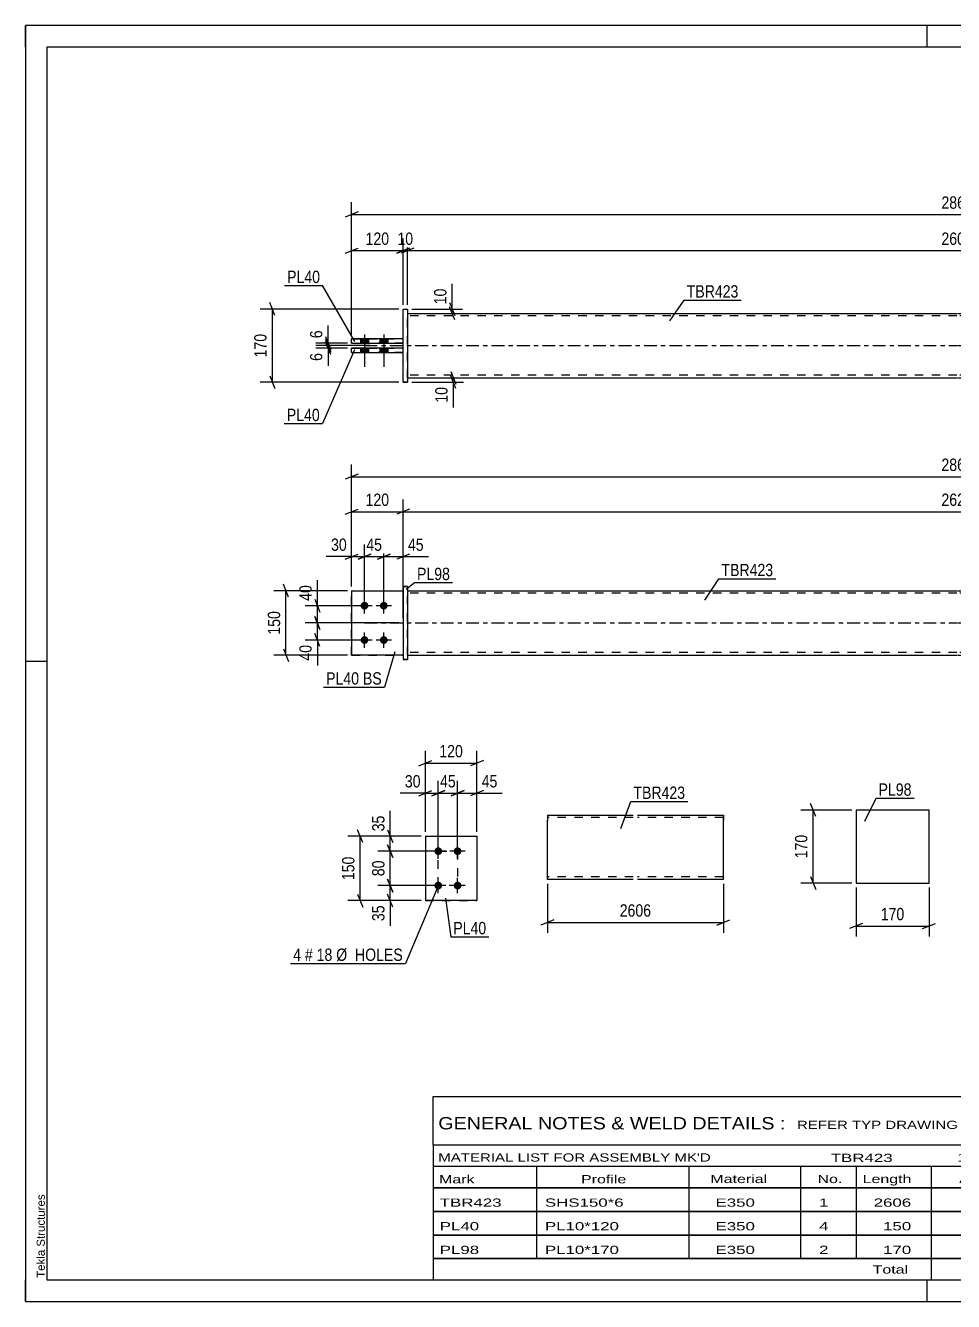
# Model space of a CAD drawing. Header units: millimetres. Extents: x 0 to 420, y 0 to 297.
# Drawn here: x 0 to 216.2, y 0 to 297 of the extents above; entities that cross this region are included whole.
import ezdxf

# ---------------------------------------------------------------- set-up
doc = ezdxf.new("R2010")
doc.units = ezdxf.units.MM
doc.linetypes.add('DXK_LINE_DOT2', pattern=[3.9198, 1.9599, -1.9599])
doc.linetypes.add('DXK_LINE_DOT3', pattern=[5.9187, 2.979, -0.9799, 0.9799, -0.9799])
doc.styles.add('Arial', font='ARIAL.TTF', dxfattribs={"height": 0.2})
doc.styles.add('Arial Narrow', font='ARIALN.TTF', dxfattribs={"height": 0.2})

# ---------------------------------------------------------------- blocks, each defined once
blk = doc.blocks.new('Unknown-580574031-1163')
at = {"color": 5, "linetype": 'Continuous'}
for p, q in [((420, 297), (0, 297)), ((0, 297), (0, 0)), ((0, 292), (0, 297)), ((210, 292), (210, 297)), ((415, 292), (5, 292)), ((5, 292), (5, 5)), ((5, 149), (0, 149)), ((0, 0), (0, 5)), ((5, 5), (415, 5)), ((210, 0), (210, 5)), ((0, 0), (420, 0))]:
    blk.add_line(p, q, dxfattribs=at)
at = {"color": 174, "linetype": 'Continuous', "style": 'Arial'}
blk.add_text('Tekla Structures', height=1.9102, rotation=90, dxfattribs=at).set_placement((4.5, 5.5))
blk = doc.blocks.new('Part-580574031-1761 - 1733')
at = {"color": 2, "linetype": 'Continuous'}
for p, q in [((75.97, 165.45), (87.97, 165.45)), ((75.97, 165.45), (75.97, 150.45)), ((87.97, 150.45), (75.97, 150.45)), ((75.97, 150.45), (75.97, 150.45))]:
    blk.add_line(p, q, dxfattribs=at)
at = {"color": 7, "linetype": 'DXK_LINE_DOT2'}
for p, q in [((75.97, 165.45), (87.97, 165.45)), ((87.97, 165.45), (87.97, 165.45)), ((87.97, 165.45), (87.97, 150.45)), ((75.97, 150.45), (87.97, 150.45)), ((75.97, 150.45), (75.97, 150.45))]:
    blk.add_line(p, q, dxfattribs=at)
blk = doc.blocks.new('Bolt-580574031-1735 - 1733')
at = {"linetype": 'Continuous'}
for points in [[(78.97, 161.05), (78.78, 161.07), (78.6, 161.13), (78.44, 161.23), (78.3, 161.35), (78.19, 161.5), (78.11, 161.68), (78.07, 161.86), (78.07, 162.05), (78.11, 162.23), (78.19, 162.4), (78.3, 162.56), (78.44, 162.68), (78.6, 162.78), (78.78, 162.83), (78.97, 162.85), (79.15, 162.83), (79.33, 162.78), (79.49, 162.68), (79.63, 162.56), (79.74, 162.4), (79.82, 162.23), (79.86, 162.05), (79.86, 161.86), (79.82, 161.68), (79.74, 161.5), (79.63, 161.35), (79.49, 161.23), (79.33, 161.13), (79.15, 161.07)], [(83.47, 161.05), (83.28, 161.07), (83.1, 161.13), (82.94, 161.23), (82.8, 161.35), (82.69, 161.5), (82.61, 161.68), (82.57, 161.86), (82.57, 162.05), (82.61, 162.23), (82.69, 162.4), (82.8, 162.56), (82.94, 162.68), (83.1, 162.78), (83.28, 162.83), (83.47, 162.85), (83.65, 162.83), (83.83, 162.78), (83.99, 162.68), (84.13, 162.56), (84.24, 162.4), (84.32, 162.23), (84.36, 162.05), (84.36, 161.86), (84.32, 161.68), (84.24, 161.5), (84.13, 161.35), (83.99, 161.23), (83.83, 161.13), (83.65, 161.07)], [(78.97, 153.05), (78.78, 153.07), (78.6, 153.13), (78.44, 153.23), (78.3, 153.35), (78.19, 153.5), (78.11, 153.68), (78.07, 153.86), (78.07, 154.05), (78.11, 154.23), (78.19, 154.4), (78.3, 154.56), (78.44, 154.68), (78.6, 154.78), (78.78, 154.83), (78.97, 154.85), (79.15, 154.83), (79.33, 154.78), (79.49, 154.68), (79.63, 154.56), (79.74, 154.4), (79.82, 154.23), (79.86, 154.05), (79.86, 153.86), (79.82, 153.68), (79.74, 153.5), (79.63, 153.35), (79.49, 153.23), (79.33, 153.13), (79.15, 153.07)], [(83.47, 153.05), (83.28, 153.07), (83.1, 153.13), (82.94, 153.23), (82.8, 153.35), (82.69, 153.5), (82.61, 153.68), (82.57, 153.86), (82.57, 154.05), (82.61, 154.23), (82.69, 154.4), (82.8, 154.56), (82.94, 154.68), (83.1, 154.78), (83.28, 154.83), (83.47, 154.85), (83.65, 154.83), (83.83, 154.78), (83.99, 154.68), (84.13, 154.56), (84.24, 154.4), (84.32, 154.23), (84.36, 154.05), (84.36, 153.86), (84.32, 153.68), (84.24, 153.5), (84.13, 153.35), (83.99, 153.23), (83.83, 153.13), (83.65, 153.07)]]:
    blk.add_hatch(color=1, dxfattribs=at).paths.add_polyline_path(points)
at = {"color": 1, "linetype": 'Continuous'}
for p, q in [((78.97, 160.15), (78.97, 163.75)), ((83.47, 160.15), (83.47, 163.75)), ((80.77, 161.95), (77.17, 161.95)), ((85.27, 161.95), (81.67, 161.95)), ((78.97, 152.15), (78.97, 155.75)), ((83.47, 152.15), (83.47, 155.75)), ((80.77, 153.95), (77.17, 153.95)), ((85.27, 153.95), (81.67, 153.95))]:
    blk.add_line(p, q, dxfattribs=at)
blk = doc.blocks.new('Part-580574031-1741 - 1733')
at = {"color": 2, "linetype": 'Continuous'}
for p, q in [((88.97, 165.45), (216.97, 165.45)), ((217.07, 165.45), (345.07, 165.45)), ((88.97, 150.45), (216.97, 150.45)), ((217.07, 150.45), (345.07, 150.45))]:
    blk.add_line(p, q, dxfattribs=at)
at = {"color": 7, "linetype": 'DXK_LINE_DOT2'}
for p, q in [((88.97, 150.45), (88.97, 165.45)), ((216.97, 164.85), (88.97, 164.85)), ((345.07, 164.85), (217.07, 164.85)), ((345.07, 150.45), (345.07, 165.45)), ((216.97, 151.05), (88.97, 151.05)), ((345.07, 151.05), (217.07, 151.05))]:
    blk.add_line(p, q, dxfattribs=at)
at = {"color": 7, "linetype": 'DXK_LINE_DOT3'}
for p, q in [((78.97, 157.95), (216.97, 157.95)), ((217.07, 157.95), (355.07, 157.95))]:
    blk.add_line(p, q, dxfattribs=at)
blk = doc.blocks.new('Part-580574031-1756 - 1733')
at = {"color": 2, "linetype": 'Continuous'}
for p, q in [((88.97, 166.45), (87.97, 166.45)), ((87.97, 166.45), (87.97, 149.45)), ((88.97, 166.45), (88.97, 166.45)), ((88.97, 166.45), (88.97, 149.45)), ((87.97, 149.45), (88.97, 149.45))]:
    blk.add_line(p, q, dxfattribs=at)
at = {"color": 7, "linetype": 'DXK_LINE_DOT2'}
for p, q in [((87.97, 166.45), (88.97, 166.45)), ((88.97, 149.45), (87.97, 149.45))]:
    blk.add_line(p, q, dxfattribs=at)
blk = doc.blocks.new('Part-580574031-1766 - 1733')
at = {"color": 7, "linetype": 'DXK_LINE_DOT2'}
for p, q in [((75.97, 165.45), (87.97, 165.45)), ((75.97, 165.45), (87.97, 165.45)), ((75.97, 150.45), (75.97, 165.45)), ((87.97, 165.45), (87.97, 165.45)), ((87.97, 165.45), (87.97, 150.45)), ((75.97, 150.45), (87.97, 150.45)), ((87.97, 150.45), (75.97, 150.45)), ((75.97, 150.45), (75.97, 150.45))]:
    blk.add_line(p, q, dxfattribs=at)
blk = doc.blocks.new('Part-580574031-1440 - 1390')
at = {"color": 2, "linetype": 'Continuous'}
for p, q in [((88.97, 229.99), (216.97, 229.99)), ((217.07, 229.99), (345.07, 229.99)), ((88.97, 214.99), (216.97, 214.99)), ((217.07, 214.99), (345.07, 214.99))]:
    blk.add_line(p, q, dxfattribs=at)
at = {"color": 7, "linetype": 'DXK_LINE_DOT2'}
for p, q in [((88.97, 214.99), (88.97, 229.99)), ((216.97, 229.39), (88.97, 229.39)), ((345.07, 229.39), (217.07, 229.39)), ((345.07, 229.99), (345.07, 214.99)), ((216.97, 215.59), (88.97, 215.59)), ((345.07, 215.59), (217.07, 215.59))]:
    blk.add_line(p, q, dxfattribs=at)
at = {"color": 7, "linetype": 'DXK_LINE_DOT3'}
for p, q in [((78.97, 222.49), (216.97, 222.49)), ((217.07, 222.49), (355.07, 222.49))]:
    blk.add_line(p, q, dxfattribs=at)
blk = doc.blocks.new('Bolt-580574031-1424 - 1390')
at = {"linetype": 'Continuous'}
for points in [[(78.07, 223.09), (79.87, 223.09), (79.87, 224.09), (78.07, 224.09)], [(78.07, 223.09), (79.87, 223.09), (79.87, 224.09), (78.07, 224.09)], [(82.57, 223.09), (84.37, 223.09), (84.37, 224.09), (82.57, 224.09)], [(82.57, 223.09), (84.37, 223.09), (84.37, 224.09), (82.57, 224.09)], [(78.07, 220.89), (79.87, 220.89), (79.87, 221.89), (78.07, 221.89)], [(78.07, 220.89), (79.87, 220.89), (79.87, 221.89), (78.07, 221.89)], [(82.57, 220.89), (84.37, 220.89), (84.37, 221.89), (82.57, 221.89)], [(82.57, 220.89), (84.37, 220.89), (84.37, 221.89), (82.57, 221.89)]]:
    blk.add_hatch(color=1, dxfattribs=at).paths.add_polyline_path(points)
at = {"color": 1, "linetype": 'Continuous'}
for p, q in [((78.07, 224.09), (78.07, 223.09)), ((78.07, 224.09), (78.07, 223.09)), ((78.97, 225.09), (78.97, 217.59)), ((78.97, 225.09), (78.97, 217.59)), ((79.87, 224.09), (79.87, 223.09)), ((79.87, 224.09), (79.87, 223.09)), ((82.57, 224.09), (82.57, 223.09)), ((82.57, 224.09), (82.57, 223.09)), ((83.47, 225.09), (83.47, 217.59)), ((83.47, 225.09), (83.47, 217.59)), ((84.37, 224.09), (84.37, 223.09)), ((84.37, 224.09), (84.37, 223.09)), ((78.07, 221.89), (78.07, 220.89)), ((78.07, 221.89), (78.07, 220.89)), ((79.87, 221.89), (79.87, 220.89)), ((79.87, 221.89), (79.87, 220.89)), ((82.57, 221.89), (82.57, 220.89)), ((82.57, 221.89), (82.57, 220.89)), ((84.37, 221.89), (84.37, 220.89)), ((84.37, 221.89), (84.37, 220.89))]:
    blk.add_line(p, q, dxfattribs=at)
blk = doc.blocks.new('Part-580574031-1451 - 1390')
at = {"color": 2, "linetype": 'Continuous'}
for p, q in [((87.97, 224.09), (75.97, 224.09)), ((75.97, 223.09), (75.97, 224.09)), ((75.97, 223.09), (87.97, 223.09)), ((75.97, 223.09), (75.97, 223.09))]:
    blk.add_line(p, q, dxfattribs=at)
at = {"color": 7, "linetype": 'DXK_LINE_DOT2'}
for p, q in [((75.97, 224.09), (87.97, 224.09)), ((87.97, 223.09), (75.97, 223.09)), ((87.97, 223.09), (87.97, 224.09))]:
    blk.add_line(p, q, dxfattribs=at)
blk = doc.blocks.new('Part-580574031-1456 - 1390')
at = {"color": 2, "linetype": 'Continuous'}
for p, q in [((87.97, 221.89), (75.97, 221.89)), ((75.97, 220.89), (75.97, 221.89)), ((75.97, 220.89), (87.97, 220.89)), ((75.97, 220.89), (75.97, 220.89))]:
    blk.add_line(p, q, dxfattribs=at)
at = {"color": 7, "linetype": 'DXK_LINE_DOT2'}
for p, q in [((75.97, 221.89), (87.97, 221.89)), ((87.97, 220.89), (75.97, 220.89)), ((87.97, 220.89), (87.97, 221.89))]:
    blk.add_line(p, q, dxfattribs=at)
blk = doc.blocks.new('Part-580574031-1457 - 1390')
at = {"color": 2, "linetype": 'Continuous'}
for p, q in [((87.97, 230.99), (88.97, 230.99)), ((87.97, 213.99), (87.97, 230.99)), ((88.97, 230.99), (88.97, 230.99)), ((88.97, 230.99), (88.97, 213.99)), ((88.97, 213.99), (87.97, 213.99)), ((87.97, 213.99), (87.97, 213.99))]:
    blk.add_line(p, q, dxfattribs=at)
at = {"color": 7, "linetype": 'DXK_LINE_DOT2'}
for p, q in [((87.97, 230.99), (88.97, 230.99)), ((87.97, 213.99), (88.97, 213.99)), ((87.97, 213.99), (87.97, 213.99))]:
    blk.add_line(p, q, dxfattribs=at)
blk = doc.blocks.new('Part-580574031-2157 - 2117')
at = {"color": 2, "linetype": 'Continuous'}
for p, q in [((93.15, 108.31), (105.15, 108.31)), ((93.15, 108.31), (93.15, 93.31)), ((105.15, 108.31), (105.15, 108.31)), ((105.15, 108.31), (105.15, 93.31)), ((105.15, 93.31), (93.15, 93.31)), ((93.15, 93.31), (93.15, 93.31))]:
    blk.add_line(p, q, dxfattribs=at)
at = {"color": 7, "linetype": 'DXK_LINE_DOT2'}
for p, q in [((93.15, 108.31), (105.15, 108.31)), ((105.15, 108.31), (105.15, 108.31)), ((93.15, 93.31), (105.15, 93.31))]:
    blk.add_line(p, q, dxfattribs=at)
blk = doc.blocks.new('Bolt-580574031-2152 - 2117')
at = {"linetype": 'Continuous'}
for points in [[(96.15, 105.71), (96.33, 105.69), (96.51, 105.64), (96.68, 105.54), (96.82, 105.42), (96.93, 105.26), (97, 105.09), (97.04, 104.91), (97.04, 104.72), (97, 104.54), (96.93, 104.36), (96.82, 104.21), (96.68, 104.09), (96.51, 103.99), (96.33, 103.93), (96.15, 103.91), (95.96, 103.93), (95.78, 103.99), (95.62, 104.09), (95.48, 104.21), (95.37, 104.36), (95.29, 104.54), (95.25, 104.72), (95.25, 104.91), (95.29, 105.09), (95.37, 105.26), (95.48, 105.42), (95.62, 105.54), (95.78, 105.64), (95.96, 105.69)], [(100.65, 105.71), (100.83, 105.69), (101.01, 105.64), (101.18, 105.54), (101.32, 105.42), (101.43, 105.26), (101.5, 105.09), (101.54, 104.91), (101.54, 104.72), (101.5, 104.54), (101.43, 104.36), (101.32, 104.21), (101.18, 104.09), (101.01, 103.99), (100.83, 103.93), (100.65, 103.91), (100.46, 103.93), (100.28, 103.99), (100.12, 104.09), (99.98, 104.21), (99.87, 104.36), (99.79, 104.54), (99.75, 104.72), (99.75, 104.91), (99.79, 105.09), (99.87, 105.26), (99.98, 105.42), (100.12, 105.54), (100.28, 105.64), (100.46, 105.69)], [(96.15, 97.71), (96.33, 97.69), (96.51, 97.64), (96.68, 97.54), (96.82, 97.42), (96.93, 97.26), (97, 97.09), (97.04, 96.91), (97.04, 96.72), (97, 96.54), (96.93, 96.36), (96.82, 96.21), (96.68, 96.09), (96.51, 95.99), (96.33, 95.93), (96.15, 95.91), (95.96, 95.93), (95.78, 95.99), (95.62, 96.09), (95.48, 96.21), (95.37, 96.36), (95.29, 96.54), (95.25, 96.72), (95.25, 96.91), (95.29, 97.09), (95.37, 97.26), (95.48, 97.42), (95.62, 97.54), (95.78, 97.64), (95.96, 97.69)], [(100.65, 97.71), (100.83, 97.69), (101.01, 97.64), (101.18, 97.54), (101.32, 97.42), (101.43, 97.26), (101.5, 97.09), (101.54, 96.91), (101.54, 96.72), (101.5, 96.54), (101.43, 96.36), (101.32, 96.21), (101.18, 96.09), (101.01, 95.99), (100.83, 95.93), (100.65, 95.91), (100.46, 95.93), (100.28, 95.99), (100.12, 96.09), (99.98, 96.21), (99.87, 96.36), (99.79, 96.54), (99.75, 96.72), (99.75, 96.91), (99.79, 97.09), (99.87, 97.26), (99.98, 97.42), (100.12, 97.54), (100.28, 97.64), (100.46, 97.69)]]:
    blk.add_hatch(color=1, dxfattribs=at).paths.add_polyline_path(points)
at = {"color": 1, "linetype": 'Continuous'}
for p, q in [((97.95, 104.81), (94.35, 104.81)), ((96.15, 103.01), (96.15, 106.61)), ((102.45, 104.81), (98.85, 104.81)), ((100.65, 103.01), (100.65, 106.61)), ((96.15, 95.01), (96.15, 98.61)), ((100.65, 95.01), (100.65, 98.61)), ((97.95, 96.81), (94.35, 96.81)), ((102.45, 96.81), (98.85, 96.81))]:
    blk.add_line(p, q, dxfattribs=at)
blk = doc.blocks.new('Part-580574031-2288 - 2282')
at = {"color": 2, "linetype": 'Continuous'}
for p, q in [((210.47, 114.39), (193.47, 114.39)), ((193.47, 114.39), (193.47, 97.39)), ((210.47, 97.39), (210.47, 114.39)), ((193.47, 97.39), (210.47, 97.39))]:
    blk.add_line(p, q, dxfattribs=at)
blk = doc.blocks.new('Part-580574031-2314 - 2307')
at = {"color": 2, "linetype": 'Continuous'}
for p, q in [((121.57, 113.23), (121.57, 112.03)), ((121.57, 113.23), (141.57, 113.23)), ((142.57, 113.23), (162.57, 113.23)), ((162.57, 113.23), (162.57, 113.14)), ((162.57, 113.14), (162.57, 112.03)), ((121.57, 98.97), (121.57, 112.03)), ((162.57, 98.23), (162.57, 112.03)), ((121.57, 98.32), (121.57, 98.97)), ((121.57, 98.23), (121.57, 98.32)), ((141.57, 98.23), (121.57, 98.23)), ((162.57, 98.23), (142.57, 98.23))]:
    blk.add_line(p, q, dxfattribs=at)
at = {"color": 7, "linetype": 'DXK_LINE_DOT2'}
for p, q in [((162.57, 112.03), (162.57, 112.88)), ((141.57, 112.63), (121.57, 112.63)), ((162.57, 112.63), (142.57, 112.63)), ((121.57, 98.97), (121.57, 98.58)), ((121.57, 98.83), (121.57, 98.88)), ((141.57, 98.83), (121.57, 98.83)), ((162.57, 98.83), (142.57, 98.83)), ((162.57, 98.83), (162.57, 98.88))]:
    blk.add_line(p, q, dxfattribs=at)
blk = doc.blocks.new('Rectangle-580574031-2267 - 2117')
at = {"color": 1, "linetype": 'DXK_LINE_DOT2'}
blk.add_lwpolyline([(96.15, 104.81), (100.65, 104.81), (100.65, 96.81), (96.15, 96.81), (96.15, 104.81)], close=True, dxfattribs=at)
blk = doc.blocks.new('StraightDimension-580574031-1850 - 1733')
at = {"color": 7, "linetype": 'Continuous'}
for p, q in [((75.97, 166.45), (75.97, 194.83)), ((358.07, 166.45), (358.07, 194.83)), ((77.47, 192.58), (74.47, 191.38)), ((75.97, 191.98), (358.07, 191.98)), ((356.57, 191.38), (359.57, 192.58))]:
    blk.add_line(p, q, dxfattribs=at)
at = {"color": 0}
blk.add_wipeout([(221.27, 192.73), (221.27, 196.93), (212.76, 196.93), (212.76, 192.73)], dxfattribs=at)
at = {"color": 3, "style": 'Arial Narrow'}
blk.add_text('2866', height=2.863, dxfattribs=at).set_placement((213.36, 193.33))
blk = doc.blocks.new('StraightDimension-580574031-1994 - 1733')
at = {"color": 7, "linetype": 'Continuous'}
for p, q in [((86.97, 157.95), (65.15, 157.95)), ((67.4, 159.45), (68.6, 156.45)), ((68, 153.95), (68, 157.95)), ((68.6, 152.45), (67.4, 155.45)), ((77.97, 153.95), (65.15, 153.95))]:
    blk.add_line(p, q, dxfattribs=at)
at = {"color": 0}
blk.add_wipeout([(67.25, 153.43), (63.05, 153.43), (63.05, 148.57), (67.25, 148.57)], dxfattribs=at)
at = {"color": 7, "linetype": 'Continuous'}
blk.add_line((68, 153.95), (68, 148.05), dxfattribs=at)
blk.add_line((68, 153.95), (68, 148.05), dxfattribs=at)
at = {"color": 3, "style": 'Arial Narrow'}
blk.add_text('40', height=2.863, rotation=90.0002, dxfattribs=at).set_placement((66.65, 149.17))
blk = doc.blocks.new('StraightDimension-580574031-1908 - 1733')
at = {"color": 7, "linetype": 'Continuous'}
for p, q in [((89.47, 184.43), (86.47, 183.23)), ((87.97, 158.95), (87.97, 186.68)), ((344.57, 183.23), (347.57, 184.43)), ((346.07, 166.45), (346.07, 186.68)), ((87.97, 183.83), (346.07, 183.83))]:
    blk.add_line(p, q, dxfattribs=at)
at = {"color": 0}
blk.add_wipeout([(221.27, 184.58), (221.27, 188.78), (212.76, 188.78), (212.76, 184.58)], dxfattribs=at)
at = {"color": 3, "style": 'Arial Narrow'}
blk.add_text('2626', height=2.863, dxfattribs=at).set_placement((213.36, 185.18))
blk = doc.blocks.new('StraightDimension-580574031-1923 - 1733')
at = {"color": 7, "linetype": 'Continuous'}
for p, q in [((74.47, 183.23), (77.47, 184.43)), ((75.97, 166.45), (75.97, 186.68)), ((89.47, 184.43), (86.47, 183.23)), ((87.97, 158.95), (87.97, 186.68)), ((75.97, 183.83), (87.97, 183.83))]:
    blk.add_line(p, q, dxfattribs=at)
at = {"color": 0}
blk.add_wipeout([(85.31, 184.58), (85.31, 188.78), (78.62, 188.78), (78.62, 184.58)], dxfattribs=at)
at = {"color": 3, "style": 'Arial Narrow'}
blk.add_text('120', height=2.863, dxfattribs=at).set_placement((79.22, 185.18))
blk = doc.blocks.new('StraightDimension-580574031-1939 - 1733')
at = {"color": 7, "linetype": 'Continuous'}
for p, q in [((83.47, 162.95), (83.47, 176.23)), ((87.97, 166.45), (87.97, 176.23)), ((81.97, 172.78), (84.97, 173.98)), ((83.47, 173.38), (87.97, 173.38)), ((89.47, 173.98), (86.47, 172.78))]:
    blk.add_line(p, q, dxfattribs=at)
at = {"color": 0}
blk.add_wipeout([(93.35, 174.13), (93.35, 178.33), (88.49, 178.33), (88.49, 174.13)], dxfattribs=at)
at = {"color": 7, "linetype": 'Continuous'}
blk.add_line((87.97, 173.38), (93.87, 173.38), dxfattribs=at)
blk.add_line((87.97, 173.38), (93.87, 173.38), dxfattribs=at)
at = {"color": 3, "style": 'Arial Narrow'}
blk.add_text('45', height=2.863, dxfattribs=at).set_placement((89.09, 174.73))
blk = doc.blocks.new('StraightDimension-580574031-1955 - 1733')
at = {"color": 7, "linetype": 'Continuous'}
for p, q in [((78.97, 162.95), (78.97, 176.23)), ((83.47, 162.95), (83.47, 176.23)), ((77.47, 172.78), (80.47, 173.98)), ((78.97, 173.38), (83.47, 173.38)), ((84.97, 173.98), (81.97, 172.78))]:
    blk.add_line(p, q, dxfattribs=at)
at = {"color": 0}
blk.add_wipeout([(83.64, 174.13), (83.64, 178.33), (78.79, 178.33), (78.79, 174.13)], dxfattribs=at)
at = {"color": 3, "style": 'Arial Narrow'}
blk.add_text('45', height=2.863, dxfattribs=at).set_placement((79.39, 174.73))
blk = doc.blocks.new('StraightDimension-580574031-1968 - 1733')
at = {"color": 7, "linetype": 'Continuous'}
for p, q in [((75.97, 166.45), (75.97, 176.23)), ((78.97, 162.95), (78.97, 176.23)), ((74.47, 172.78), (77.47, 173.98)), ((75.97, 173.38), (78.97, 173.38)), ((80.47, 173.98), (77.47, 172.78))]:
    blk.add_line(p, q, dxfattribs=at)
at = {"color": 0}
blk.add_wipeout([(75.44, 174.13), (75.44, 178.33), (70.58, 178.33), (70.58, 174.13)], dxfattribs=at)
at = {"color": 7, "linetype": 'Continuous'}
blk.add_line((75.97, 173.38), (70.06, 173.38), dxfattribs=at)
blk.add_line((75.97, 173.38), (70.06, 173.38), dxfattribs=at)
at = {"color": 3, "style": 'Arial Narrow'}
blk.add_text('30', height=2.863, dxfattribs=at).set_placement((71.18, 174.73))
blk = doc.blocks.new('StraightDimension-580574031-1985 - 1733')
at = {"color": 7, "linetype": 'Continuous'}
for p, q in [((67.4, 163.45), (68.6, 160.45)), ((77.97, 161.95), (65.15, 161.95)), ((68, 157.95), (68, 161.95)), ((86.97, 157.95), (65.15, 157.95)), ((68.6, 156.45), (67.4, 159.45))]:
    blk.add_line(p, q, dxfattribs=at)
at = {"color": 0}
blk.add_wipeout([(67.25, 167.34), (63.05, 167.34), (63.05, 162.48), (67.25, 162.48)], dxfattribs=at)
at = {"color": 7, "linetype": 'Continuous'}
blk.add_line((68, 161.95), (68, 167.86), dxfattribs=at)
blk.add_line((68, 161.95), (68, 167.86), dxfattribs=at)
at = {"color": 3, "style": 'Arial Narrow'}
blk.add_text('40', height=2.863, rotation=90.0002, dxfattribs=at).set_placement((66.65, 163.08))
blk = doc.blocks.new('StraightDimension-580574031-2004 - 1733')
at = {"color": 7, "linetype": 'Continuous'}
for p, q in [((61.27, 163.95), (60.07, 166.95)), ((74.97, 165.45), (57.82, 165.45)), ((60.67, 150.45), (60.67, 165.45)), ((60.07, 151.95), (61.27, 148.95)), ((74.97, 150.45), (57.82, 150.45))]:
    blk.add_line(p, q, dxfattribs=at)
at = {"color": 0}
blk.add_wipeout([(59.92, 161.3), (55.72, 161.3), (55.72, 154.61), (59.92, 154.61)], dxfattribs=at)
at = {"color": 3, "style": 'Arial Narrow'}
blk.add_text('150', height=2.863, rotation=90.0002, dxfattribs=at).set_placement((59.32, 155.21))
blk = doc.blocks.new('StraightDimension-580574031-1634 - 1390')
at = {"color": 7, "linetype": 'Continuous'}
for p, q in [((98.79, 232.49), (99.99, 229.49)), ((89.97, 230.99), (101.79, 230.99)), ((89.97, 229.99), (101.79, 229.99)), ((99.99, 228.49), (98.79, 231.49)), ((99.39, 229.99), (99.39, 230.99))]:
    blk.add_line(p, q, dxfattribs=at)
at = {"color": 0}
blk.add_wipeout([(98.64, 236.37), (94.44, 236.37), (94.44, 231.51), (98.64, 231.51)], dxfattribs=at)
at = {"color": 7, "linetype": 'Continuous'}
blk.add_line((99.39, 230.99), (99.39, 236.89), dxfattribs=at)
blk.add_line((99.39, 230.99), (99.39, 236.89), dxfattribs=at)
at = {"color": 3, "style": 'Arial Narrow'}
blk.add_text('10', height=2.863, rotation=90.0002, dxfattribs=at).set_placement((98.04, 232.11))
blk = doc.blocks.new('StraightDimension-580574031-1665 - 1390')
at = {"color": 7, "linetype": 'Continuous'}
for p, q in [((58.1, 229.49), (56.9, 232.49)), ((86.97, 230.99), (54.65, 230.99)), ((57.5, 213.99), (57.5, 230.99)), ((86.97, 213.99), (54.65, 213.99)), ((56.9, 215.49), (58.1, 212.49))]:
    blk.add_line(p, q, dxfattribs=at)
at = {"color": 0}
blk.add_wipeout([(56.75, 225.83), (52.55, 225.83), (52.55, 219.15), (56.75, 219.15)], dxfattribs=at)
at = {"color": 3, "style": 'Arial Narrow'}
blk.add_text('170', height=2.863, rotation=90.0002, dxfattribs=at).set_placement((56.15, 219.75))
blk = doc.blocks.new('StraightDimension-580574031-1562 - 1390')
at = {"color": 7, "linetype": 'Continuous'}
for p, q in [((75.97, 225.09), (75.97, 255.86)), ((358.07, 225.09), (358.07, 255.86)), ((77.47, 253.61), (74.47, 252.41)), ((75.97, 253.01), (358.07, 253.01)), ((356.57, 252.41), (359.57, 253.61))]:
    blk.add_line(p, q, dxfattribs=at)
at = {"color": 0}
blk.add_wipeout([(221.27, 253.76), (221.27, 257.96), (212.76, 257.96), (212.76, 253.76)], dxfattribs=at)
at = {"color": 3, "style": 'Arial Narrow'}
blk.add_text('2866', height=2.863, dxfattribs=at).set_placement((213.36, 254.36))
blk = doc.blocks.new('StraightDimension-580574031-1583 - 1390')
at = {"color": 7, "linetype": 'Continuous'}
for p, q in [((88.97, 231.99), (88.97, 247.45)), ((345.07, 231.99), (345.07, 247.45)), ((90.47, 245.2), (87.47, 244)), ((88.97, 244.6), (345.07, 244.6)), ((343.57, 244), (346.57, 245.2))]:
    blk.add_line(p, q, dxfattribs=at)
at = {"color": 0}
blk.add_wipeout([(221.27, 245.35), (221.27, 249.55), (212.76, 249.55), (212.76, 245.35)], dxfattribs=at)
at = {"color": 3, "style": 'Arial Narrow'}
blk.add_text('2606', height=2.863, dxfattribs=at).set_placement((213.36, 245.95))
blk = doc.blocks.new('StraightDimension-580574031-1593 - 1390')
at = {"color": 7, "linetype": 'Continuous'}
for p, q in [((87.97, 231.99), (87.97, 247.45)), ((88.97, 231.99), (88.97, 247.45)), ((86.47, 244), (89.47, 245.2)), ((90.47, 245.2), (87.47, 244)), ((87.97, 244.6), (88.97, 244.6))]:
    blk.add_line(p, q, dxfattribs=at)
at = {"color": 0}
blk.add_wipeout([(90.89, 245.35), (90.89, 249.55), (86.04, 249.55), (86.04, 245.35)], dxfattribs=at)
at = {"color": 3, "style": 'Arial Narrow'}
blk.add_text('10', height=2.863, dxfattribs=at).set_placement((86.64, 245.95))
blk = doc.blocks.new('StraightDimension-580574031-1603 - 1390')
at = {"color": 7, "linetype": 'Continuous'}
for p, q in [((75.97, 225.09), (75.97, 247.45)), ((87.97, 231.99), (87.97, 247.45)), ((74.47, 244), (77.47, 245.2)), ((75.97, 244.6), (87.97, 244.6)), ((89.47, 245.2), (86.47, 244))]:
    blk.add_line(p, q, dxfattribs=at)
at = {"color": 0}
blk.add_wipeout([(85.31, 245.35), (85.31, 249.55), (78.62, 249.55), (78.62, 245.35)], dxfattribs=at)
at = {"color": 3, "style": 'Arial Narrow'}
blk.add_text('120', height=2.863, dxfattribs=at).set_placement((79.22, 245.95))
blk = doc.blocks.new('StraightDimension-580574031-1624 - 1390')
at = {"color": 7, "linetype": 'Continuous'}
for p, q in [((89.97, 214.99), (102.06, 214.99)), ((89.97, 213.99), (102.06, 213.99)), ((99.06, 216.49), (100.26, 213.49)), ((100.26, 212.49), (99.06, 215.49)), ((99.66, 213.99), (99.66, 214.99))]:
    blk.add_line(p, q, dxfattribs=at)
at = {"color": 0}
blk.add_wipeout([(98.91, 213.46), (94.71, 213.46), (94.71, 208.61), (98.91, 208.61)], dxfattribs=at)
at = {"color": 7, "linetype": 'Continuous'}
blk.add_line((99.66, 213.99), (99.66, 208.08), dxfattribs=at)
blk.add_line((99.66, 213.99), (99.66, 208.08), dxfattribs=at)
at = {"color": 3, "style": 'Arial Narrow'}
blk.add_text('10', height=2.863, rotation=90.0002, dxfattribs=at).set_placement((98.31, 209.21))
blk = doc.blocks.new('StraightDimension-580574031-1676 - 1390')
at = {"color": 7, "linetype": 'Continuous'}
for p, q in [((69.89, 223.99), (71.09, 220.99)), ((71.09, 220.39), (69.89, 223.39)), ((80.22, 222.49), (67.64, 222.49)), ((74.97, 221.89), (67.64, 221.89)), ((70.49, 221.89), (70.49, 222.49))]:
    blk.add_line(p, q, dxfattribs=at)
at = {"color": 0}
blk.add_wipeout([(69.74, 221.36), (65.54, 221.36), (65.54, 218.33), (69.74, 218.33)], dxfattribs=at)
at = {"color": 7, "linetype": 'Continuous'}
blk.add_line((70.49, 221.89), (70.49, 217.81), dxfattribs=at)
blk.add_line((70.49, 221.89), (70.49, 217.81), dxfattribs=at)
at = {"color": 3, "style": 'Arial Narrow'}
blk.add_text('6', height=2.86, rotation=90.0002, dxfattribs=at).set_placement((69.14, 218.93))
blk = doc.blocks.new('StraightDimension-580574031-1686 - 1390')
at = {"color": 7, "linetype": 'Continuous'}
for p, q in [((74.97, 223.09), (67.64, 223.09)), ((69.89, 224.59), (71.09, 221.59)), ((71.09, 220.99), (69.89, 223.99)), ((70.49, 222.49), (70.49, 223.09)), ((80.22, 222.49), (67.64, 222.49))]:
    blk.add_line(p, q, dxfattribs=at)
at = {"color": 0}
blk.add_wipeout([(69.74, 226.64), (65.54, 226.64), (65.54, 223.61), (69.74, 223.61)], dxfattribs=at)
at = {"color": 7, "linetype": 'Continuous'}
blk.add_line((70.49, 223.09), (70.49, 227.17), dxfattribs=at)
blk.add_line((70.49, 223.09), (70.49, 227.17), dxfattribs=at)
at = {"color": 3, "style": 'Arial Narrow'}
blk.add_text('6', height=2.86, rotation=90.0002, dxfattribs=at).set_placement((69.14, 224.21))
blk = doc.blocks.new('StraightDimension-580574031-2160 - 2117')
at = {"color": 7, "linetype": 'Continuous'}
for p, q in [((93.15, 109.31), (93.15, 128.16)), ((105.15, 109.31), (105.15, 128.16)), ((91.65, 124.71), (94.65, 125.91)), ((93.15, 125.31), (105.15, 125.31)), ((106.65, 125.91), (103.65, 124.71))]:
    blk.add_line(p, q, dxfattribs=at)
at = {"color": 0}
blk.add_wipeout([(102.49, 126.06), (102.49, 130.26), (95.8, 130.26), (95.8, 126.06)], dxfattribs=at)
at = {"color": 3, "style": 'Arial Narrow'}
blk.add_text('120', height=2.863, dxfattribs=at).set_placement((96.4, 126.66))
blk = doc.blocks.new('StraightDimension-580574031-2177 - 2117')
at = {"color": 7, "linetype": 'Continuous'}
for p, q in [((94.65, 117.71), (97.65, 118.91)), ((96.15, 105.81), (96.15, 121.16)), ((102.15, 118.91), (99.15, 117.71)), ((100.65, 105.81), (100.65, 121.16)), ((96.15, 118.31), (100.65, 118.31))]:
    blk.add_line(p, q, dxfattribs=at)
at = {"color": 0}
blk.add_wipeout([(100.82, 119.06), (100.82, 123.26), (95.97, 123.26), (95.97, 119.06)], dxfattribs=at)
at = {"color": 3, "style": 'Arial Narrow'}
blk.add_text('45', height=2.863, dxfattribs=at).set_placement((96.57, 119.66))
blk = doc.blocks.new('StraightDimension-580574031-2187 - 2117')
at = {"color": 7, "linetype": 'Continuous'}
for p, q in [((91.65, 117.71), (94.65, 118.91)), ((93.15, 109.31), (93.15, 121.16)), ((97.65, 118.91), (94.65, 117.71)), ((96.15, 105.81), (96.15, 121.16)), ((93.15, 118.31), (96.15, 118.31))]:
    blk.add_line(p, q, dxfattribs=at)
at = {"color": 0}
blk.add_wipeout([(92.62, 119.06), (92.62, 123.26), (87.77, 123.26), (87.77, 119.06)], dxfattribs=at)
at = {"color": 7, "linetype": 'Continuous'}
blk.add_line((93.15, 118.31), (87.24, 118.31), dxfattribs=at)
blk.add_line((93.15, 118.31), (87.24, 118.31), dxfattribs=at)
at = {"color": 3, "style": 'Arial Narrow'}
blk.add_text('30', height=2.863, dxfattribs=at).set_placement((88.37, 119.66))
blk = doc.blocks.new('StraightDimension-580574031-2200 - 2117')
at = {"color": 7, "linetype": 'Continuous'}
for p, q in [((99.15, 117.71), (102.15, 118.91)), ((100.65, 105.81), (100.65, 121.16)), ((106.65, 118.91), (103.65, 117.71)), ((105.15, 109.31), (105.15, 121.16)), ((100.65, 118.31), (105.15, 118.31))]:
    blk.add_line(p, q, dxfattribs=at)
at = {"color": 0}
blk.add_wipeout([(110.53, 119.06), (110.53, 123.26), (105.67, 123.26), (105.67, 119.06)], dxfattribs=at)
at = {"color": 7, "linetype": 'Continuous'}
blk.add_line((105.15, 118.31), (111.05, 118.31), dxfattribs=at)
blk.add_line((105.15, 118.31), (111.05, 118.31), dxfattribs=at)
at = {"color": 3, "style": 'Arial Narrow'}
blk.add_text('45', height=2.863, dxfattribs=at).set_placement((106.27, 119.66))
blk = doc.blocks.new('StraightDimension-580574031-2214 - 2117')
at = {"color": 7, "linetype": 'Continuous'}
for p, q in [((92.15, 108.31), (75.11, 108.31)), ((78.56, 106.81), (77.36, 109.81)), ((77.96, 93.31), (77.96, 108.31)), ((92.15, 93.31), (75.11, 93.31)), ((77.36, 94.81), (78.56, 91.81))]:
    blk.add_line(p, q, dxfattribs=at)
at = {"color": 0}
blk.add_wipeout([(77.21, 104.16), (73.01, 104.16), (73.01, 97.47), (77.21, 97.47)], dxfattribs=at)
at = {"color": 3, "style": 'Arial Narrow'}
blk.add_text('150', height=2.863, rotation=90.0002, dxfattribs=at).set_placement((76.61, 98.07))
blk = doc.blocks.new('StraightDimension-580574031-2231 - 2117')
at = {"color": 7, "linetype": 'Continuous'}
for p, q in [((84.36, 98.31), (85.56, 95.31)), ((95.15, 96.81), (82.11, 96.81)), ((84.96, 93.31), (84.96, 96.81)), ((92.15, 93.31), (82.11, 93.31)), ((85.56, 91.81), (84.36, 94.81))]:
    blk.add_line(p, q, dxfattribs=at)
at = {"color": 0}
blk.add_wipeout([(84.21, 92.79), (80.01, 92.79), (80.01, 87.93), (84.21, 87.93)], dxfattribs=at)
at = {"color": 7, "linetype": 'Continuous'}
blk.add_line((84.96, 93.31), (84.96, 87.41), dxfattribs=at)
blk.add_line((84.96, 93.31), (84.96, 87.41), dxfattribs=at)
at = {"color": 3, "style": 'Arial Narrow'}
blk.add_text('35', height=2.863, rotation=90.0002, dxfattribs=at).set_placement((83.61, 88.53))
blk = doc.blocks.new('StraightDimension-580574031-2244 - 2117')
at = {"color": 7, "linetype": 'Continuous'}
for p, q in [((95.15, 104.81), (82.11, 104.81)), ((84.36, 106.31), (85.56, 103.31)), ((84.96, 96.81), (84.96, 104.81)), ((85.56, 95.31), (84.36, 98.31)), ((95.15, 96.81), (82.11, 96.81))]:
    blk.add_line(p, q, dxfattribs=at)
at = {"color": 0}
blk.add_wipeout([(84.21, 103.24), (80.01, 103.24), (80.01, 98.39), (84.21, 98.39)], dxfattribs=at)
at = {"color": 3, "style": 'Arial Narrow'}
blk.add_text('80', height=2.863, rotation=90.0002, dxfattribs=at).set_placement((83.61, 98.99))
blk = doc.blocks.new('StraightDimension-580574031-2254 - 2117')
at = {"color": 7, "linetype": 'Continuous'}
for p, q in [((92.15, 108.31), (82.11, 108.31)), ((84.36, 109.81), (85.56, 106.81)), ((84.96, 104.81), (84.96, 108.31)), ((95.15, 104.81), (82.11, 104.81)), ((85.56, 103.31), (84.36, 106.31))]:
    blk.add_line(p, q, dxfattribs=at)
at = {"color": 0}
blk.add_wipeout([(84.21, 113.69), (80.01, 113.69), (80.01, 108.84), (84.21, 108.84)], dxfattribs=at)
at = {"color": 7, "linetype": 'Continuous'}
blk.add_line((84.96, 108.31), (84.96, 114.22), dxfattribs=at)
blk.add_line((84.96, 108.31), (84.96, 114.22), dxfattribs=at)
at = {"color": 3, "style": 'Arial Narrow'}
blk.add_text('35', height=2.863, rotation=90.0002, dxfattribs=at).set_placement((83.61, 109.44))
blk = doc.blocks.new('StraightDimension-580574031-2290 - 2282')
at = {"color": 7, "linetype": 'Continuous'}
for p, q in [((184.07, 112.89), (182.87, 115.89)), ((192.47, 114.39), (180.62, 114.39)), ((183.47, 97.39), (183.47, 114.39)), ((182.87, 98.89), (184.07, 95.89)), ((192.47, 97.39), (180.62, 97.39))]:
    blk.add_line(p, q, dxfattribs=at)
at = {"color": 0}
blk.add_wipeout([(182.72, 109.23), (178.52, 109.23), (178.52, 102.55), (182.72, 102.55)], dxfattribs=at)
at = {"color": 3, "style": 'Arial Narrow'}
blk.add_text('170', height=2.863, rotation=90.0002, dxfattribs=at).set_placement((182.12, 103.15))
blk = doc.blocks.new('StraightDimension-580574031-2299 - 2282')
at = {"color": 7, "linetype": 'Continuous'}
for p, q in [((193.47, 96.39), (193.47, 84.99)), ((210.47, 96.39), (210.47, 84.99)), ((194.97, 87.99), (191.97, 86.79)), ((193.47, 87.39), (210.47, 87.39)), ((208.97, 86.79), (211.97, 87.99))]:
    blk.add_line(p, q, dxfattribs=at)
at = {"color": 0}
blk.add_wipeout([(205.31, 88.14), (205.31, 92.34), (198.63, 92.34), (198.63, 88.14)], dxfattribs=at)
at = {"color": 3, "style": 'Arial Narrow'}
blk.add_text('170', height=2.863, dxfattribs=at).set_placement((199.23, 88.74))
blk = doc.blocks.new('StraightDimension-580574031-2317 - 2307')
at = {"color": 7, "linetype": 'Continuous'}
for p, q in [((121.57, 97.23), (121.57, 85.83)), ((162.57, 97.23), (162.57, 85.83)), ((123.07, 88.83), (120.07, 87.63)), ((121.57, 88.23), (162.57, 88.23)), ((161.07, 87.63), (164.07, 88.83))]:
    blk.add_line(p, q, dxfattribs=at)
at = {"color": 0}
blk.add_wipeout([(146.33, 88.98), (146.33, 93.18), (137.82, 93.18), (137.82, 88.98)], dxfattribs=at)
at = {"color": 3, "style": 'Arial Narrow'}
blk.add_text('2606', height=2.863, dxfattribs=at).set_placement((138.42, 89.58))
blk = doc.blocks.new('Unknown-580574031-3685')
at = {"color": 7, "linetype": 'Continuous'}
for p, q in [((95, 47.75), (255, 47.75)), ((95, 36.5), (95, 47.75)), ((255, 47.75), (255, 36.5)), ((95, 36.5), (255, 36.5)), ((95, 36.5), (95, 31.5)), ((255, 36.5), (255, 31.5)), ((95, 31.5), (255, 31.5)), ((95, 31.5), (95, 26.5)), ((119, 31.5), (119, 26.5)), ((154.5, 31.5), (154.5, 26.5)), ((180.5, 31.5), (180.5, 26.5)), ((193.5, 31.5), (193.5, 26.5)), ((211, 31.5), (211, 26.5)), ((233, 31.5), (233, 26.5)), ((255, 31.5), (255, 26.5)), ((95, 26.5), (255, 26.5)), ((95, 26.45), (95, 21.05)), ((95, 26.45), (255, 26.45)), ((119, 26.5), (119, 21)), ((154.5, 26.5), (154.5, 21)), ((180.5, 26.5), (180.5, 21)), ((193.5, 26.5), (193.5, 21)), ((211, 26.5), (211, 21)), ((233, 26.5), (233, 21)), ((255, 26.45), (255, 21.05)), ((95, 21.05), (255, 21.05)), ((95, 20.95), (95, 15.55)), ((95, 20.95), (255, 20.95)), ((119, 21), (119, 15.5)), ((154.5, 21), (154.5, 15.5)), ((180.5, 21), (180.5, 15.5)), ((193.5, 21), (193.5, 15.5)), ((211, 21), (211, 15.5)), ((233, 21), (233, 15.5)), ((255, 20.95), (255, 15.55)), ((95, 15.55), (255, 15.55)), ((95, 15.45), (95, 10.05)), ((95, 15.45), (255, 15.45)), ((119, 15.5), (119, 10)), ((154.5, 15.5), (154.5, 10)), ((180.5, 15.5), (180.5, 10)), ((193.5, 15.5), (193.5, 10)), ((211, 15.5), (211, 10)), ((233, 15.5), (233, 10)), ((255, 15.45), (255, 10.05)), ((95, 10.05), (255, 10.05)), ((95, 10), (255, 10)), ((95, 10), (95, 5)), ((211, 10), (211, 5)), ((233, 10), (233, 5)), ((255, 10), (255, 5)), ((95, 5), (255, 5))]:
    blk.add_line(p, q, dxfattribs=at)
at = {"color": 7, "style": 'Arial Narrow'}
for s, height, width, p in [('GENERAL NOTES & WELD DETAILS :', 2.8633, 1.4, (96.15, 40.06)), ('REFER TYP DRAWING TYP-01', 1.9089, 1.6, (179.7, 40.16)), ("MATERIAL LIST FOR ASSEMBLY MK'D", 1.9089, 1.6, (96.15, 32.56)), ('TBR423', 1.909, 1.794707, (187.59, 32.47)), ('1', 1.91, 1.794707, (217.08, 32.56)), ('No. Required', 1.9089, 1.6, (226.41, 32.56)), ('Mark', 1.909, 1.7, (96.34, 27.5)), ('Profile', 1.909, 1.7, (129.41, 27.5)), ('Material', 1.909, 1.7, (159.54, 27.56)), ('No.', 1.909, 1.7, (184.5, 27.56)), ('Length', 1.909, 1.7, (195, 27.56)), ('Area', 1.909, 1.7, (217.5, 27.56)), ('Weight', 1.909, 1.7, (237, 27.56))]:
    blk.add_text(s, height=height, dxfattribs=dict(at, width=width)).set_placement(p)
at = {"color": 7, "linetype": 'Continuous', "style": 'Arial Narrow'}
for s, height, width, p in [('TBR423', 1.909, 1.794707, (96.5, 22.06)), ('SHS150*6', 1.909, 1.794707, (121, 22.06)), ('E350', 1.909, 1.794707, (160.74, 22.06)), ('1', 1.91, 1.794707, (184.86, 22.06)), ('2606', 1.909, 1.794707, (197.58, 22.06)), ('1.6', 1.909, 1.794707, (221.32, 22.06)), ('70.7', 1.909, 1.794707, (240.14, 22.06)), ('PL40', 1.909, 1.794707, (96.5, 16.56)), ('PL10*120', 1.909, 1.794707, (121, 16.56)), ('E350', 1.909, 1.794707, (160.74, 16.56)), ('4', 1.91, 1.794707, (184.86, 16.56)), ('150', 1.909, 1.794707, (199.77, 16.56)), ('0.0', 1.909, 1.794707, (221.32, 16.56)), ('5.7', 1.909, 1.794707, (242.33, 16.56)), ('PL98', 1.909, 1.794707, (96.5, 11.06)), ('PL10*170', 1.909, 1.794707, (121, 11.06)), ('E350', 1.909, 1.794707, (160.74, 11.06)), ('2', 1.91, 1.794707, (184.86, 11.06)), ('170', 1.909, 1.794707, (199.77, 11.06)), ('0.1', 1.909, 1.794707, (221.32, 11.06)), ('4.5', 1.909, 1.794707, (242.33, 11.06)), ('Total', 1.909, 1.7, (197.33, 6.5)), ('1.9', 1.909, 1.794707, (220.83, 6.5)), ('80.9', 1.909, 1.794707, (240.14, 6.5))]:
    blk.add_text(s, height=height, dxfattribs=dict(at, width=width)).set_placement(p)
blk = doc.blocks.new('Mark-580574031-1737 - 1733')
at = {"color": 0}
blk.add_wipeout([(174.18, 168.83), (174.18, 171.83), (162.12, 171.83), (162.12, 168.83)], dxfattribs=at)
blk.add_wipeout([(174.18, 168.83), (174.18, 171.83), (162.12, 171.83), (162.12, 168.83)], dxfattribs=at)
at = {"color": 30, "linetype": 'Continuous'}
for p, q in [((158.23, 163.26), (161.52, 168.23)), ((161.52, 168.23), (174.78, 168.23))]:
    blk.add_line(p, q, dxfattribs=at)
at = {"color": 3, "style": 'Arial Narrow'}
blk.add_text('TBR423', height=2.863, dxfattribs=at).set_placement((162.12, 168.83))
blk = doc.blocks.new('Mark-580574031-1752 - 1733')
at = {"color": 0}
blk.add_wipeout([(98.88, 167.92), (98.88, 170.92), (91.2, 170.92), (91.2, 167.92)], dxfattribs=at)
blk.add_wipeout([(98.88, 167.92), (98.88, 170.92), (91.2, 170.92), (91.2, 167.92)], dxfattribs=at)
at = {"color": 30, "linetype": 'Continuous'}
for p, q in [((88.66, 165.77), (90.6, 167.32)), ((90.6, 167.32), (99.48, 167.32))]:
    blk.add_line(p, q, dxfattribs=at)
at = {"color": 3, "style": 'Arial Narrow'}
blk.add_text('PL98', height=2.863, dxfattribs=at).set_placement((91.2, 167.92))
blk = doc.blocks.new('MarkSet-580574031-2039 - 1733')
at = {"color": 0}
blk.add_wipeout([(77.7, 143.59), (77.7, 146.59), (70.03, 146.59), (70.03, 143.59)], dxfattribs=at)
blk.add_wipeout([(77.7, 143.59), (77.7, 146.59), (70.03, 146.59), (70.03, 143.59)], dxfattribs=at)
blk.add_wipeout([(82.99, 143.59), (82.99, 146.59), (78.6, 146.59), (78.6, 143.59)], dxfattribs=at)
blk.add_wipeout([(82.99, 143.59), (82.99, 146.59), (78.6, 146.59), (78.6, 143.59)], dxfattribs=at)
at = {"color": 30, "linetype": 'Continuous'}
for p in [(86.01, 151.23), (69.43, 142.99)]:
    blk.add_line(p, (83.59, 142.99), dxfattribs=at)
at = {"color": 3, "style": 'Arial Narrow'}
for s, p in [('PL40', (70.03, 143.59)), ('BS', (78.6, 143.59))]:
    blk.add_text(s, height=2.863, dxfattribs=at).set_placement(p)
blk = doc.blocks.new('Mark-580574031-1436 - 1390')
at = {"color": 0}
blk.add_wipeout([(166.09, 233.68), (166.09, 236.68), (154.03, 236.68), (154.03, 233.68)], dxfattribs=at)
blk.add_wipeout([(166.09, 233.68), (166.09, 236.68), (154.03, 236.68), (154.03, 233.68)], dxfattribs=at)
at = {"color": 30, "linetype": 'Continuous'}
for p, q in [((150.06, 228.23), (153.43, 233.08)), ((153.43, 233.08), (166.69, 233.08))]:
    blk.add_line(p, q, dxfattribs=at)
at = {"color": 3, "style": 'Arial Narrow'}
blk.add_text('TBR423', height=2.863, dxfattribs=at).set_placement((154.03, 233.68))
blk = doc.blocks.new('Mark-580574031-1447 - 1390')
at = {"color": 0}
blk.add_wipeout([(68.62, 237.06), (68.62, 240.06), (60.95, 240.06), (60.95, 237.06)], dxfattribs=at)
blk.add_wipeout([(68.62, 237.06), (68.62, 240.06), (60.95, 240.06), (60.95, 237.06)], dxfattribs=at)
at = {"color": 30, "linetype": 'Continuous'}
for p in [(60.35, 236.46), (76.72, 223.47)]:
    blk.add_line(p, (69.22, 236.46), dxfattribs=at)
at = {"color": 3, "style": 'Arial Narrow'}
blk.add_text('PL40', height=2.863, dxfattribs=at).set_placement((60.95, 237.06))
blk = doc.blocks.new('Mark-580574031-1452 - 1390')
at = {"color": 0}
blk.add_wipeout([(68.56, 204.93), (68.56, 207.93), (60.88, 207.93), (60.88, 204.93)], dxfattribs=at)
blk.add_wipeout([(68.56, 204.93), (68.56, 207.93), (60.88, 207.93), (60.88, 204.93)], dxfattribs=at)
at = {"color": 30, "linetype": 'Continuous'}
for p in [(76.66, 221.52), (60.28, 204.33)]:
    blk.add_line(p, (69.16, 204.33), dxfattribs=at)
at = {"color": 3, "style": 'Arial Narrow'}
blk.add_text('PL40', height=2.863, dxfattribs=at).set_placement((60.88, 204.93))
blk = doc.blocks.new('Mark-580574031-2148 - 2117')
at = {"color": 0}
blk.add_wipeout([(64.19, 79.28), (64.19, 82.28), (62.36, 82.28), (62.36, 79.28)], dxfattribs=at)
blk.add_wipeout([(64.19, 79.28), (64.19, 82.28), (62.36, 82.28), (62.36, 79.28)], dxfattribs=at)
blk.add_wipeout([(66.92, 79.28), (66.92, 82.28), (65.09, 82.28), (65.09, 79.28)], dxfattribs=at)
blk.add_wipeout([(66.92, 79.28), (66.92, 82.28), (65.09, 82.28), (65.09, 79.28)], dxfattribs=at)
at = {"color": 3, "style": 'Arial Narrow'}
blk.add_text('4', height=2.86, dxfattribs=at).set_placement((62.36, 79.28))
at = {"color": 0}
blk.add_wipeout([(71.48, 79.28), (71.48, 82.28), (67.82, 82.28), (67.82, 79.28)], dxfattribs=at)
blk.add_wipeout([(71.48, 79.28), (71.48, 82.28), (67.82, 82.28), (67.82, 79.28)], dxfattribs=at)
at = {"color": 3, "style": 'Arial Narrow'}
blk.add_text('#', height=2.86, dxfattribs=at).set_placement((65.09, 79.28))
at = {"color": 0}
blk.add_wipeout([(87.9, 79.28), (87.9, 82.28), (72.38, 82.28), (72.38, 79.28)], dxfattribs=at)
blk.add_wipeout([(87.9, 79.28), (87.9, 82.28), (72.38, 82.28), (72.38, 79.28)], dxfattribs=at)
at = {"color": 7, "linetype": 'Continuous'}
for p in [(96.19, 96.94), (61.76, 78.68)]:
    blk.add_line(p, (88.5, 78.68), dxfattribs=at)
at = {"color": 3, "style": 'Arial Narrow'}
for s, p in [('18', (67.82, 79.28)), ('Ø  HOLES', (72.38, 79.28))]:
    blk.add_text(s, height=2.863, dxfattribs=at).set_placement(p)
blk = doc.blocks.new('Mark-580574031-2153 - 2117')
at = {"color": 0}
blk.add_wipeout([(107.32, 85.48), (107.32, 88.48), (99.65, 88.48), (99.65, 85.48)], dxfattribs=at)
blk.add_wipeout([(107.32, 85.48), (107.32, 88.48), (99.65, 88.48), (99.65, 85.48)], dxfattribs=at)
at = {"color": 30, "linetype": 'Continuous'}
for p, q in [((97.86, 93.84), (99.05, 84.88)), ((99.05, 84.88), (107.92, 84.88))]:
    blk.add_line(p, q, dxfattribs=at)
at = {"color": 3, "style": 'Arial Narrow'}
blk.add_text('PL40', height=2.863, dxfattribs=at).set_placement((99.65, 85.48))
blk = doc.blocks.new('Mark-580574031-2284 - 2282')
at = {"color": 0}
blk.add_wipeout([(206.4, 117.73), (206.4, 120.73), (198.72, 120.73), (198.72, 117.73)], dxfattribs=at)
blk.add_wipeout([(206.4, 117.73), (206.4, 120.73), (198.72, 120.73), (198.72, 117.73)], dxfattribs=at)
at = {"color": 30, "linetype": 'Continuous'}
for p, q in [((195.49, 111.77), (198.12, 117.13)), ((198.12, 117.13), (207, 117.13))]:
    blk.add_line(p, q, dxfattribs=at)
at = {"color": 3, "style": 'Arial Narrow'}
blk.add_text('PL98', height=2.863, dxfattribs=at).set_placement((198.72, 117.73))
blk = doc.blocks.new('Mark-580574031-2310 - 2307')
at = {"color": 0}
blk.add_wipeout([(153.67, 116.99), (153.67, 119.99), (141.61, 119.99), (141.61, 116.99)], dxfattribs=at)
blk.add_wipeout([(153.67, 116.99), (153.67, 119.99), (141.61, 119.99), (141.61, 116.99)], dxfattribs=at)
at = {"color": 30, "linetype": 'Continuous'}
for p, q in [((138.65, 110.08), (141.01, 116.39)), ((141.01, 116.39), (154.27, 116.39))]:
    blk.add_line(p, q, dxfattribs=at)
at = {"color": 3, "style": 'Arial Narrow'}
blk.add_text('TBR423', height=2.863, dxfattribs=at).set_placement((141.61, 116.99))

msp = doc.modelspace()

# ---------------------------------------------------------------- block references
for name in ['Unknown-580574031-1163', 'Part-580574031-1440 - 1390', 'Part-580574031-1457 - 1390', 'Part-580574031-1451 - 1390', 'Bolt-580574031-1424 - 1390', 'Part-580574031-1456 - 1390', 'Part-580574031-1756 - 1733', 'Part-580574031-1761 - 1733', 'Part-580574031-1766 - 1733', 'Bolt-580574031-1735 - 1733', 'Part-580574031-1741 - 1733', 'Part-580574031-2314 - 2307', 'Part-580574031-2288 - 2282', 'Part-580574031-2157 - 2117', 'Bolt-580574031-2152 - 2117', 'Rectangle-580574031-2267 - 2117', 'Unknown-580574031-3685']:
    msp.add_blockref(name, (0, 0))

# ---------------------------------------------------------------- next in the draw order: block references
for name in ['StraightDimension-580574031-1634 - 1390', 'StraightDimension-580574031-1665 - 1390', 'StraightDimension-580574031-1624 - 1390', 'StraightDimension-580574031-1850 - 1733', 'StraightDimension-580574031-1994 - 1733', 'StraightDimension-580574031-2160 - 2117', 'Mark-580574031-2310 - 2307', 'Mark-580574031-2284 - 2282', 'StraightDimension-580574031-2290 - 2282', 'StraightDimension-580574031-2317 - 2307', 'Mark-580574031-2153 - 2117']:
    msp.add_blockref(name, (0, 0))

# ---------------------------------------------------------------- next in the draw order: block references
for name in ['StraightDimension-580574031-1562 - 1390', 'StraightDimension-580574031-1908 - 1733', 'StraightDimension-580574031-2177 - 2117', 'StraightDimension-580574031-2299 - 2282']:
    msp.add_blockref(name, (0, 0))

# ---------------------------------------------------------------- next in the draw order: block references
for name in ['StraightDimension-580574031-1583 - 1390', 'StraightDimension-580574031-1923 - 1733', 'Mark-580574031-1737 - 1733', 'StraightDimension-580574031-2187 - 2117', 'StraightDimension-580574031-2200 - 2117']:
    msp.add_blockref(name, (0, 0))

# ---------------------------------------------------------------- next in the draw order: block references
for name in ['StraightDimension-580574031-1593 - 1390', 'Mark-580574031-1436 - 1390', 'StraightDimension-580574031-1939 - 1733', 'StraightDimension-580574031-2214 - 2117']:
    msp.add_blockref(name, (0, 0))

# ---------------------------------------------------------------- next in the draw order: block references
for name in ['StraightDimension-580574031-1603 - 1390', 'StraightDimension-580574031-1955 - 1733', 'Mark-580574031-1752 - 1733', 'StraightDimension-580574031-2231 - 2117']:
    msp.add_blockref(name, (0, 0))

# ---------------------------------------------------------------- next in the draw order: block references
for name in ['StraightDimension-580574031-1676 - 1390', 'StraightDimension-580574031-1968 - 1733', 'StraightDimension-580574031-2244 - 2117']:
    msp.add_blockref(name, (0, 0))

# ---------------------------------------------------------------- next in the draw order: block references
for name in ['StraightDimension-580574031-1686 - 1390', 'StraightDimension-580574031-1985 - 1733', 'StraightDimension-580574031-2254 - 2117', 'Mark-580574031-2148 - 2117']:
    msp.add_blockref(name, (0, 0))

# ---------------------------------------------------------------- next in the draw order: block references
for name in ['Mark-580574031-1447 - 1390', 'Mark-580574031-1452 - 1390', 'StraightDimension-580574031-2004 - 1733']:
    msp.add_blockref(name, (0, 0))

# ---------------------------------------------------------------- next in the draw order: block references
msp.add_blockref('MarkSet-580574031-2039 - 1733', (0, 0))

doc.saveas('drawing.dxf')
